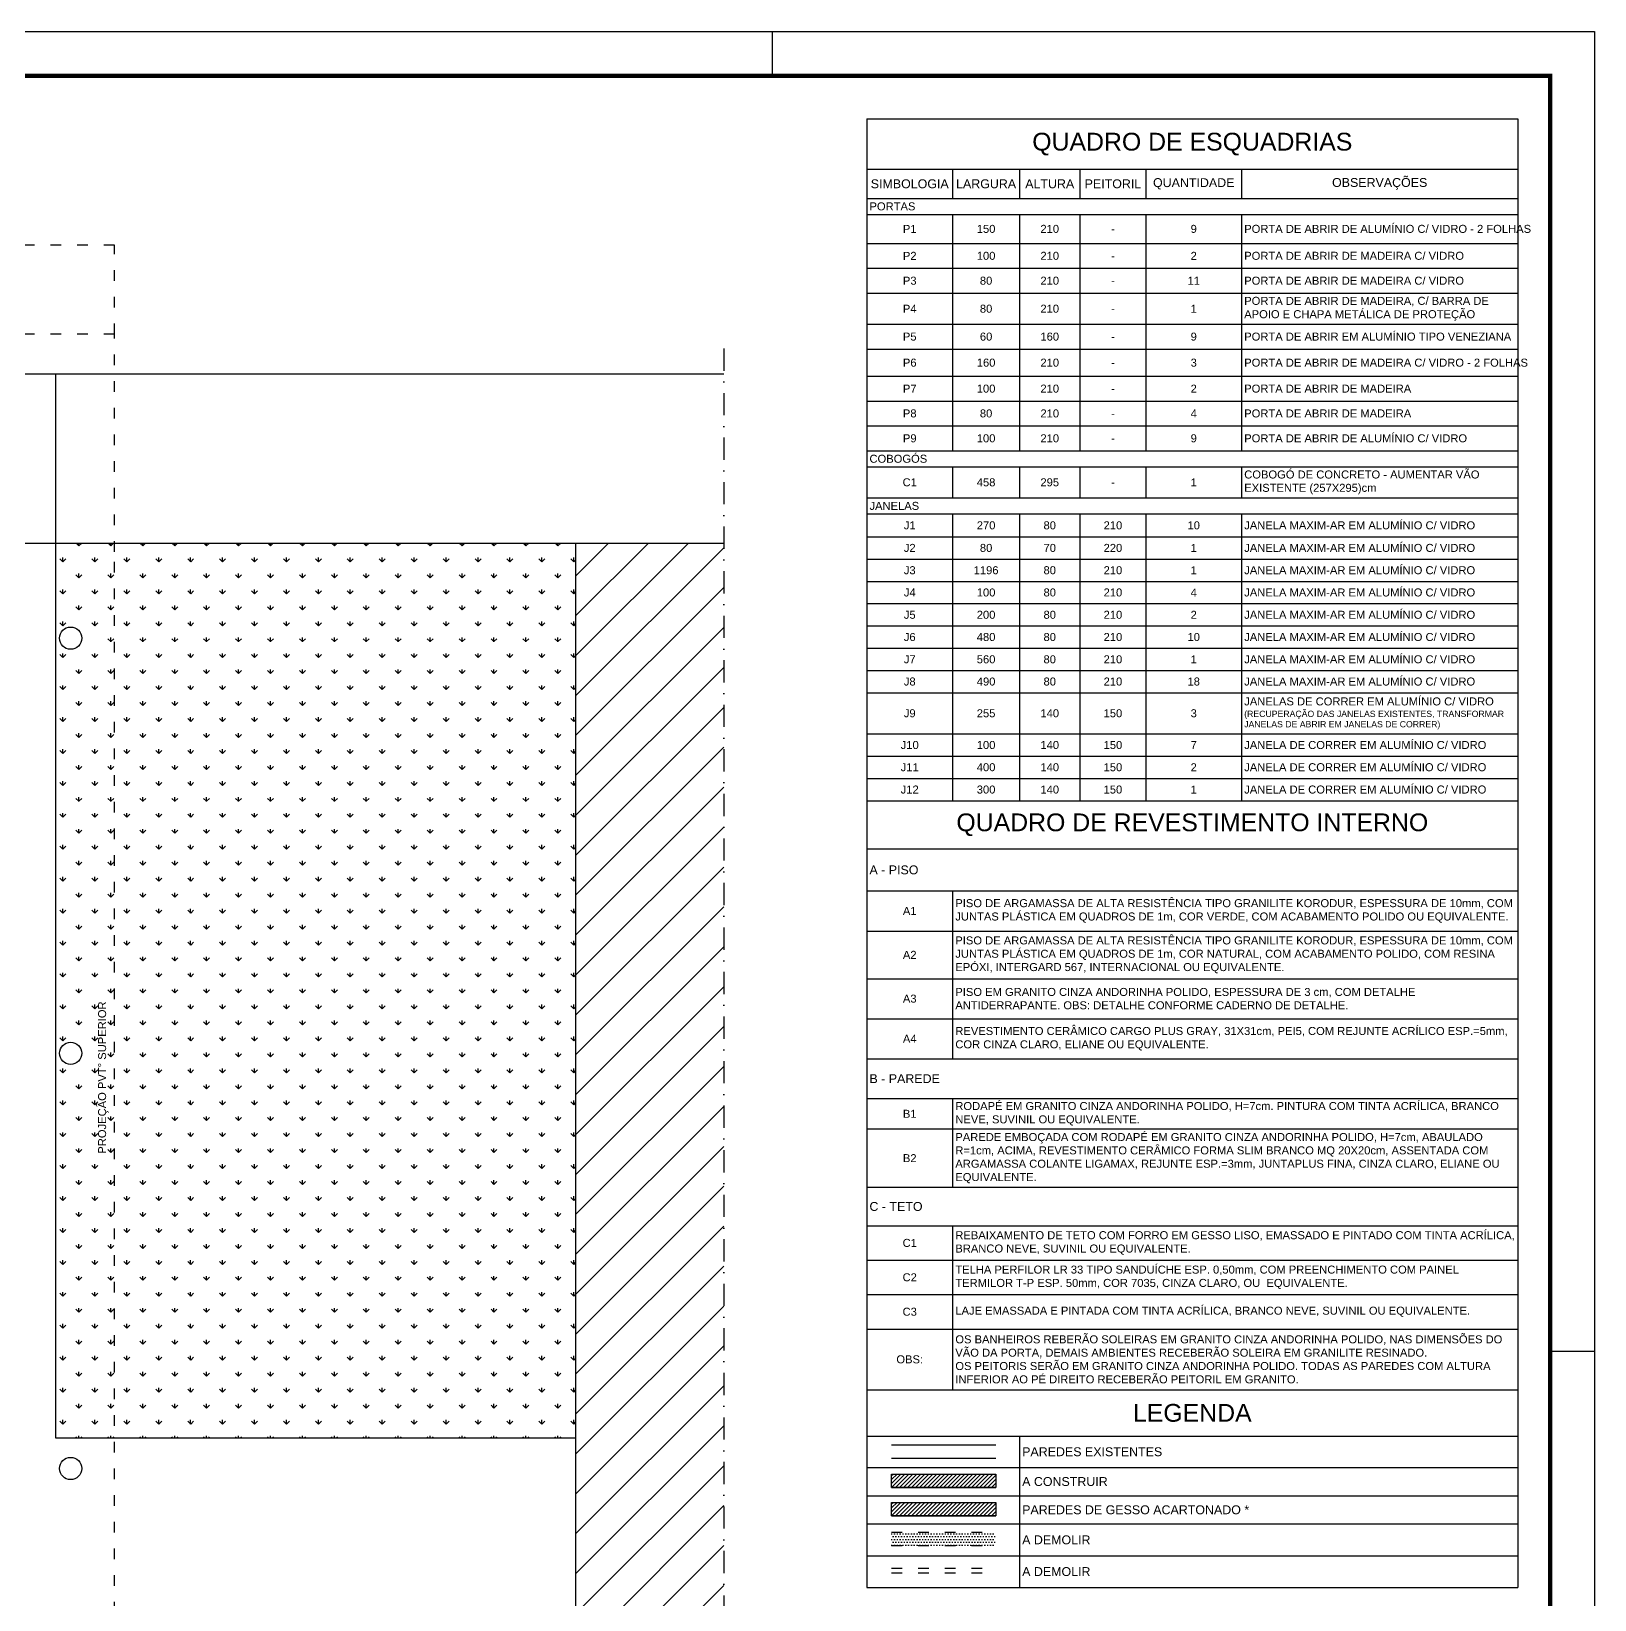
# Model space of a CAD drawing. Header units: millimetres. Extents: x 175 to 8625, y 306 to 3276.
# Drawn here: x 6866 to 8625, y 1512 to 3276 of the extents above; entities that cross this region are included whole.
import ezdxf

# ---------------------------------------------------------------- set-up
doc = ezdxf.new("R2010")
doc.units = ezdxf.units.MM
doc.linetypes.add('ACAD_ISO03W100', pattern=[30, 12, -18])
doc.linetypes.add('DASHDOT2', pattern=[0.5, 0.25, -0.125, 0, -0.125])
for name, color, linetype in [('construir', 10, 'Continuous'), ('CONSTRUIR - CARTONADO', 161, 'Continuous'), ('demolir', 40, 'ACAD_ISO03W100'), ('Estrutura', 49, 'Continuous'), ('HACHURA', 8, 'Continuous'), ('LEGENDA', 7, 'Continuous'), ('PAREDE', 5, 'Continuous'), ('PISO', 3, 'Continuous'), ('PISO02', 8, 'Continuous'), ('Projeções', 6, 'ACAD_ISO03W100'), ('Texto', 7, 'Continuous')]:
    doc.layers.add(name, color=color, linetype=linetype)
doc.styles.add('ARIAL', font='Arial.ttf')

# ---------------------------------------------------------------- blocks, each defined once
blk = doc.blocks.new('A1 sem aba')
at = {"layer": 'LEGENDA'}
for p, q in [((-18.5, 58.4), (-18.5, 59.4)), ((0, 29.7), (-1, 29.7))]:
    blk.add_line(p, q, dxfattribs=at)
blk.add_lwpolyline([(-169, 59.4), (0, 59.4), (0, 0), (-169, 0), (-169, 59.4)], close=True, dxfattribs=at)
at = {"layer": 'LEGENDA', "const_width": 0.1}
blk.add_lwpolyline([(-1, 58.4), (-1, 1), (-166.5, 1), (-166.5, 58.4)], close=True, dxfattribs=at)
blk = doc.blocks.new('*T24')
at = {"color": 0, "lineweight": -2}
for p, q in [((732.5, 0), (732.5, -52.2)), ((732.5, -52.2), (732.5, -87.4)), ((732.5, -87.4), (732.5, -119.2)), ((732.5, -119.2), (732.5, -151)), ((732.5, -151), (732.5, -186.8)), ((732.5, -186.8), (732.5, -222.5))]:
    blk.add_line(p, q, dxfattribs=at)
at = {"layer": 'Texto', "color": 0, "lineweight": -2}
for p, q in [((0, 0), (96.6, 0)), ((0, 0), (0, -52.2)), ((96.6, 0), (171.8, 0)), ((171.8, 0), (239.7, 0)), ((239.7, 0), (314, 0)), ((314, 0), (421.6, 0)), ((421.6, 0), (732.5, 0)), ((0, -52.2), (96.6, -52.2)), ((0, -52.2), (0, -87.4)), ((96.6, -52.2), (171.8, -52.2)), ((171.8, -52.2), (239.7, -52.2)), ((171.8, -52.2), (171.8, -87.4)), ((239.7, -52.2), (314, -52.2)), ((314, -52.2), (421.6, -52.2)), ((421.6, -52.2), (732.5, -52.2)), ((0, -87.4), (96.6, -87.4)), ((0, -87.4), (0, -119.2)), ((96.6, -87.4), (171.8, -87.4)), ((171.8, -87.4), (239.7, -87.4)), ((171.8, -87.4), (171.8, -119.2)), ((239.7, -87.4), (314, -87.4)), ((314, -87.4), (421.6, -87.4)), ((421.6, -87.4), (732.5, -87.4)), ((0, -119.2), (96.6, -119.2)), ((0, -119.2), (0, -151)), ((96.6, -119.2), (171.8, -119.2)), ((171.8, -119.2), (239.7, -119.2)), ((171.8, -119.2), (171.8, -151)), ((239.7, -119.2), (314, -119.2)), ((314, -119.2), (421.6, -119.2)), ((421.6, -119.2), (732.5, -119.2)), ((0, -151), (96.6, -151)), ((0, -151), (0, -186.8)), ((96.6, -151), (171.8, -151)), ((171.8, -151), (239.7, -151)), ((171.8, -151), (171.8, -186.8)), ((239.7, -151), (314, -151)), ((314, -151), (421.6, -151)), ((421.6, -151), (732.5, -151)), ((0, -186.8), (96.6, -186.8)), ((0, -186.8), (0, -222.5)), ((96.6, -186.8), (171.8, -186.8)), ((171.8, -186.8), (239.7, -186.8)), ((171.8, -186.8), (171.8, -222.5)), ((239.7, -186.8), (314, -186.8)), ((314, -186.8), (421.6, -186.8)), ((421.6, -186.8), (732.5, -186.8)), ((0, -222.5), (96.6, -222.5)), ((96.6, -222.5), (171.8, -222.5)), ((171.8, -222.5), (239.7, -222.5)), ((239.7, -222.5), (314, -222.5)), ((314, -222.5), (421.6, -222.5)), ((421.6, -222.5), (732.5, -222.5))]:
    blk.add_line(p, q, dxfattribs=at)
at = {"layer": 'Texto', "style": 'ARIAL'}
for s, insert, char_height, width, attachment_point in [('LEGENDA', (366.2, -26.1), 20, 726.468, 5), ('PAREDES EXISTENTES', (174.8, -69.8), 10, 554.695, 4), ('A CONSTRUIR', (174.8, -103.3), 10, 554.695, 4), ('PAREDES DE GESSO ACARTONADO *', (174.8, -135.1), 10, 554.695, 4), ('A DEMOLIR', (174.8, -168.9), 10, 554.695, 4), ('A DEMOLIR', (174.8, -204.6), 10, 554.695, 4)]:
    blk.add_mtext(s, dxfattribs=dict(at, insert=insert, char_height=char_height, width=width, attachment_point=attachment_point))
blk = doc.blocks.new('*T25')
at = {"color": 0, "lineweight": -2}
for p, q in [((732.5, 0), (732.5, -56.7)), ((732.5, -56.7), (732.5, -89.5)), ((732.5, -89.5), (732.5, -107.5)), ((732.5, -107.5), (732.5, -140.1)), ((732.5, -140.1), (732.5, -168.1)), ((732.5, -168.1), (732.5, -196)), ((732.5, -196), (732.5, -231.1)), ((732.5, -231.1), (732.5, -259)), ((732.5, -259), (732.5, -289.5)), ((732.5, -289.5), (732.5, -317.5)), ((732.5, -317.5), (732.5, -345.4)), ((732.5, -345.4), (732.5, -373.4)), ((732.5, -373.4), (732.5, -391.4)), ((732.5, -391.4), (732.5, -426.4)), ((732.5, -426.4), (732.5, -444.4)), ((732.5, -444.4), (732.5, -470.2)), ((732.5, -470.2), (732.5, -495.2)), ((732.5, -495.2), (732.5, -520.3)), ((732.5, -520.3), (732.5, -545.3)), ((732.5, -545.3), (732.5, -570.4)), ((732.5, -570.4), (732.5, -595.4)), ((732.5, -595.4), (732.5, -620.5)), ((732.5, -620.5), (732.5, -645.5)), ((732.5, -645.5), (732.5, -691.8)), ((732.5, -691.8), (732.5, -716.9)), ((732.5, -716.9), (732.5, -741.9)), ((732.5, -741.9), (732.5, -767)), ((732.5, -767), (732.5, -821.2)), ((732.5, -821.2), (732.5, -868.5)), ((732.5, -868.5), (732.5, -913.6)), ((732.5, -913.6), (732.5, -967.2)), ((732.5, -967.2), (732.5, -1012.2)), ((732.5, -1012.2), (732.5, -1057.3)), ((732.5, -1057.3), (732.5, -1102.1)), ((732.5, -1102.1), (732.5, -1136.3)), ((732.5, -1136.3), (732.5, -1201.9)), ((732.5, -1201.9), (732.5, -1245.1)), ((732.5, -1245.1), (732.5, -1283.9)), ((732.5, -1283.9), (732.5, -1322.6)), ((732.5, -1322.6), (732.5, -1361.3)), ((732.5, -1361.3), (732.5, -1429.6))]:
    blk.add_line(p, q, dxfattribs=at)
at = {"layer": 'Texto', "color": 0, "lineweight": -2}
for p, q in [((0, 0), (96.6, 0)), ((0, 0), (0, -56.7)), ((96.6, 0), (171.8, 0)), ((171.8, 0), (239.7, 0)), ((239.7, 0), (314, 0)), ((314, 0), (421.6, 0)), ((421.6, 0), (732.5, 0)), ((0, -56.7), (96.6, -56.7)), ((0, -56.7), (0, -89.5)), ((96.6, -56.7), (171.8, -56.7)), ((96.6, -56.7), (96.6, -89.5)), ((171.8, -56.7), (239.7, -56.7)), ((171.8, -56.7), (171.8, -89.5)), ((239.7, -56.7), (314, -56.7)), ((239.7, -56.7), (239.7, -89.5)), ((314, -56.7), (421.6, -56.7)), ((314, -56.7), (314, -89.5)), ((421.6, -56.7), (732.5, -56.7)), ((421.6, -56.7), (421.6, -89.5)), ((0, -89.5), (96.6, -89.5)), ((0, -89.5), (0, -107.5)), ((96.6, -89.5), (171.8, -89.5)), ((171.8, -89.5), (239.7, -89.5)), ((239.7, -89.5), (314, -89.5)), ((314, -89.5), (421.6, -89.5)), ((421.6, -89.5), (732.5, -89.5)), ((0, -107.5), (96.6, -107.5)), ((0, -107.5), (0, -140.1)), ((96.6, -107.5), (171.8, -107.5)), ((96.6, -107.5), (96.6, -140.1)), ((171.8, -107.5), (239.7, -107.5)), ((171.8, -107.5), (171.8, -140.1)), ((239.7, -107.5), (314, -107.5)), ((239.7, -107.5), (239.7, -140.1)), ((314, -107.5), (421.6, -107.5)), ((314, -107.5), (314, -140.1)), ((421.6, -107.5), (732.5, -107.5)), ((421.6, -107.5), (421.6, -140.1)), ((0, -140.1), (96.6, -140.1)), ((0, -140.1), (0, -168.1)), ((96.6, -140.1), (171.8, -140.1)), ((96.6, -140.1), (96.6, -168.1)), ((171.8, -140.1), (239.7, -140.1)), ((171.8, -140.1), (171.8, -168.1)), ((239.7, -140.1), (314, -140.1)), ((239.7, -140.1), (239.7, -168.1)), ((314, -140.1), (421.6, -140.1)), ((314, -140.1), (314, -168.1)), ((421.6, -140.1), (732.5, -140.1)), ((421.6, -140.1), (421.6, -168.1)), ((0, -168.1), (96.6, -168.1)), ((0, -168.1), (0, -196)), ((96.6, -168.1), (171.8, -168.1)), ((96.6, -168.1), (96.6, -196)), ((171.8, -168.1), (239.7, -168.1)), ((171.8, -168.1), (171.8, -196)), ((239.7, -168.1), (314, -168.1)), ((239.7, -168.1), (239.7, -196)), ((314, -168.1), (421.6, -168.1)), ((314, -168.1), (314, -196)), ((421.6, -168.1), (732.5, -168.1)), ((421.6, -168.1), (421.6, -196)), ((0, -196), (96.6, -196)), ((0, -196), (0, -231.1)), ((96.6, -196), (171.8, -196)), ((96.6, -196), (96.6, -231.1)), ((171.8, -196), (239.7, -196)), ((171.8, -196), (171.8, -231.1)), ((239.7, -196), (314, -196)), ((239.7, -196), (239.7, -231.1)), ((314, -196), (421.6, -196)), ((314, -196), (314, -231.1)), ((421.6, -196), (732.5, -196)), ((421.6, -196), (421.6, -231.1)), ((0, -231.1), (96.6, -231.1)), ((0, -231.1), (0, -259)), ((96.6, -231.1), (171.8, -231.1)), ((96.6, -231.1), (96.6, -259)), ((171.8, -231.1), (239.7, -231.1)), ((171.8, -231.1), (171.8, -259)), ((239.7, -231.1), (314, -231.1)), ((239.7, -231.1), (239.7, -259)), ((314, -231.1), (421.6, -231.1)), ((314, -231.1), (314, -259)), ((421.6, -231.1), (732.5, -231.1)), ((421.6, -231.1), (421.6, -259)), ((0, -259), (96.6, -259)), ((0, -259), (0, -289.5)), ((96.6, -259), (171.8, -259)), ((96.6, -259), (96.6, -289.5)), ((171.8, -259), (239.7, -259)), ((171.8, -259), (171.8, -289.5)), ((239.7, -259), (314, -259)), ((239.7, -259), (239.7, -289.5)), ((314, -259), (421.6, -259)), ((314, -259), (314, -289.5)), ((421.6, -259), (732.5, -259)), ((421.6, -259), (421.6, -289.5)), ((0, -289.5), (96.6, -289.5)), ((0, -289.5), (0, -317.5)), ((96.6, -289.5), (171.8, -289.5)), ((96.6, -289.5), (96.6, -317.5)), ((171.8, -289.5), (239.7, -289.5)), ((171.8, -289.5), (171.8, -317.5)), ((239.7, -289.5), (314, -289.5)), ((239.7, -289.5), (239.7, -317.5)), ((314, -289.5), (421.6, -289.5)), ((314, -289.5), (314, -317.5)), ((421.6, -289.5), (732.5, -289.5)), ((421.6, -289.5), (421.6, -317.5)), ((0, -317.5), (96.6, -317.5)), ((0, -317.5), (0, -345.4)), ((96.6, -317.5), (171.8, -317.5)), ((96.6, -317.5), (96.6, -345.4)), ((171.8, -317.5), (239.7, -317.5)), ((171.8, -317.5), (171.8, -345.4)), ((239.7, -317.5), (314, -317.5)), ((239.7, -317.5), (239.7, -345.4)), ((314, -317.5), (421.6, -317.5)), ((314, -317.5), (314, -345.4)), ((421.6, -317.5), (732.5, -317.5)), ((421.6, -317.5), (421.6, -345.4)), ((0, -345.4), (96.6, -345.4)), ((0, -345.4), (0, -373.4)), ((96.6, -345.4), (171.8, -345.4)), ((96.6, -345.4), (96.6, -373.4)), ((171.8, -345.4), (239.7, -345.4)), ((171.8, -345.4), (171.8, -373.4)), ((239.7, -345.4), (314, -345.4)), ((239.7, -345.4), (239.7, -373.4)), ((314, -345.4), (421.6, -345.4)), ((314, -345.4), (314, -373.4)), ((421.6, -345.4), (732.5, -345.4)), ((421.6, -345.4), (421.6, -373.4)), ((0, -373.4), (96.6, -373.4)), ((0, -373.4), (0, -391.4)), ((96.6, -373.4), (171.8, -373.4)), ((171.8, -373.4), (239.7, -373.4)), ((239.7, -373.4), (314, -373.4)), ((314, -373.4), (421.6, -373.4)), ((421.6, -373.4), (732.5, -373.4)), ((0, -391.4), (96.6, -391.4)), ((0, -391.4), (0, -426.4)), ((96.6, -391.4), (171.8, -391.4)), ((96.6, -391.4), (96.6, -426.4)), ((171.8, -391.4), (239.7, -391.4)), ((171.8, -391.4), (171.8, -426.4)), ((239.7, -391.4), (314, -391.4)), ((239.7, -391.4), (239.7, -426.4)), ((314, -391.4), (421.6, -391.4)), ((314, -391.4), (314, -426.4)), ((421.6, -391.4), (732.5, -391.4)), ((421.6, -391.4), (421.6, -426.4)), ((0, -426.4), (96.6, -426.4)), ((0, -426.4), (0, -444.4)), ((96.6, -426.4), (171.8, -426.4)), ((171.8, -426.4), (239.7, -426.4)), ((239.7, -426.4), (314, -426.4)), ((314, -426.4), (421.6, -426.4)), ((421.6, -426.4), (732.5, -426.4)), ((0, -444.4), (96.6, -444.4)), ((0, -444.4), (0, -470.2)), ((96.6, -444.4), (171.8, -444.4)), ((96.6, -444.4), (96.6, -470.2)), ((171.8, -444.4), (239.7, -444.4)), ((171.8, -444.4), (171.8, -470.2)), ((239.7, -444.4), (314, -444.4)), ((239.7, -444.4), (239.7, -470.2)), ((314, -444.4), (421.6, -444.4)), ((314, -444.4), (314, -470.2)), ((421.6, -444.4), (732.5, -444.4)), ((421.6, -444.4), (421.6, -470.2)), ((0, -470.2), (96.6, -470.2)), ((0, -470.2), (0, -495.2)), ((96.6, -470.2), (171.8, -470.2)), ((96.6, -470.2), (96.6, -495.2)), ((171.8, -470.2), (239.7, -470.2)), ((171.8, -470.2), (171.8, -495.2)), ((239.7, -470.2), (314, -470.2)), ((239.7, -470.2), (239.7, -495.2)), ((314, -470.2), (421.6, -470.2)), ((314, -470.2), (314, -495.2)), ((421.6, -470.2), (732.5, -470.2)), ((421.6, -470.2), (421.6, -495.2)), ((0, -495.2), (96.6, -495.2)), ((0, -495.2), (0, -520.3)), ((96.6, -495.2), (171.8, -495.2)), ((96.6, -495.2), (96.6, -520.3)), ((171.8, -495.2), (239.7, -495.2)), ((171.8, -495.2), (171.8, -520.3)), ((239.7, -495.2), (314, -495.2)), ((239.7, -495.2), (239.7, -520.3)), ((314, -495.2), (421.6, -495.2)), ((314, -495.2), (314, -520.3)), ((421.6, -495.2), (732.5, -495.2)), ((421.6, -495.2), (421.6, -520.3)), ((0, -520.3), (96.6, -520.3)), ((0, -520.3), (0, -545.3)), ((96.6, -520.3), (171.8, -520.3)), ((96.6, -520.3), (96.6, -545.3)), ((171.8, -520.3), (239.7, -520.3)), ((171.8, -520.3), (171.8, -545.3)), ((239.7, -520.3), (314, -520.3)), ((239.7, -520.3), (239.7, -545.3)), ((314, -520.3), (421.6, -520.3)), ((314, -520.3), (314, -545.3)), ((421.6, -520.3), (732.5, -520.3)), ((421.6, -520.3), (421.6, -545.3)), ((0, -545.3), (96.6, -545.3)), ((0, -545.3), (0, -570.4)), ((96.6, -545.3), (171.8, -545.3)), ((96.6, -545.3), (96.6, -570.4)), ((171.8, -545.3), (239.7, -545.3)), ((171.8, -545.3), (171.8, -570.4)), ((239.7, -545.3), (314, -545.3)), ((239.7, -545.3), (239.7, -570.4)), ((314, -545.3), (421.6, -545.3)), ((314, -545.3), (314, -570.4)), ((421.6, -545.3), (732.5, -545.3)), ((421.6, -545.3), (421.6, -570.4)), ((0, -570.4), (96.6, -570.4)), ((0, -570.4), (0, -595.4)), ((96.6, -570.4), (171.8, -570.4)), ((96.6, -570.4), (96.6, -595.4)), ((171.8, -570.4), (239.7, -570.4)), ((171.8, -570.4), (171.8, -595.4)), ((239.7, -570.4), (314, -570.4)), ((239.7, -570.4), (239.7, -595.4)), ((314, -570.4), (421.6, -570.4)), ((314, -570.4), (314, -595.4)), ((421.6, -570.4), (732.5, -570.4)), ((421.6, -570.4), (421.6, -595.4)), ((0, -595.4), (96.6, -595.4)), ((0, -595.4), (0, -620.5)), ((96.6, -595.4), (171.8, -595.4)), ((96.6, -595.4), (96.6, -620.5)), ((171.8, -595.4), (239.7, -595.4)), ((171.8, -595.4), (171.8, -620.5)), ((239.7, -595.4), (314, -595.4)), ((239.7, -595.4), (239.7, -620.5)), ((314, -595.4), (421.6, -595.4)), ((314, -595.4), (314, -620.5)), ((421.6, -595.4), (732.5, -595.4)), ((421.6, -595.4), (421.6, -620.5)), ((0, -620.5), (96.6, -620.5)), ((0, -620.5), (0, -645.5)), ((96.6, -620.5), (171.8, -620.5)), ((96.6, -620.5), (96.6, -645.5)), ((171.8, -620.5), (239.7, -620.5)), ((171.8, -620.5), (171.8, -645.5)), ((239.7, -620.5), (314, -620.5)), ((239.7, -620.5), (239.7, -645.5)), ((314, -620.5), (421.6, -620.5)), ((314, -620.5), (314, -645.5)), ((421.6, -620.5), (732.5, -620.5)), ((421.6, -620.5), (421.6, -645.5)), ((0, -645.5), (96.6, -645.5)), ((0, -645.5), (0, -691.8)), ((96.6, -645.5), (171.8, -645.5)), ((96.6, -645.5), (96.6, -691.8)), ((171.8, -645.5), (239.7, -645.5)), ((171.8, -645.5), (171.8, -691.8)), ((239.7, -645.5), (314, -645.5)), ((239.7, -645.5), (239.7, -691.8)), ((314, -645.5), (421.6, -645.5)), ((314, -645.5), (314, -691.8)), ((421.6, -645.5), (732.5, -645.5)), ((421.6, -645.5), (421.6, -691.8)), ((0, -691.8), (96.6, -691.8)), ((0, -691.8), (0, -716.9)), ((96.6, -691.8), (171.8, -691.8)), ((96.6, -691.8), (96.6, -716.9)), ((171.8, -691.8), (239.7, -691.8)), ((171.8, -691.8), (171.8, -716.9)), ((239.7, -691.8), (314, -691.8)), ((239.7, -691.8), (239.7, -716.9)), ((314, -691.8), (421.6, -691.8)), ((314, -691.8), (314, -716.9)), ((421.6, -691.8), (732.5, -691.8)), ((421.6, -691.8), (421.6, -716.9)), ((0, -716.9), (96.6, -716.9)), ((0, -716.9), (0, -741.9)), ((96.6, -716.9), (171.8, -716.9)), ((96.6, -716.9), (96.6, -741.9)), ((171.8, -716.9), (239.7, -716.9)), ((171.8, -716.9), (171.8, -741.9)), ((239.7, -716.9), (314, -716.9)), ((239.7, -716.9), (239.7, -741.9)), ((314, -716.9), (421.6, -716.9)), ((314, -716.9), (314, -741.9)), ((421.6, -716.9), (732.5, -716.9)), ((421.6, -716.9), (421.6, -741.9)), ((0, -741.9), (96.6, -741.9)), ((0, -741.9), (0, -767)), ((96.6, -741.9), (171.8, -741.9)), ((96.6, -741.9), (96.6, -767)), ((171.8, -741.9), (239.7, -741.9)), ((171.8, -741.9), (171.8, -767)), ((239.7, -741.9), (314, -741.9)), ((239.7, -741.9), (239.7, -767)), ((314, -741.9), (421.6, -741.9)), ((314, -741.9), (314, -767)), ((421.6, -741.9), (732.5, -741.9)), ((421.6, -741.9), (421.6, -767)), ((0, -767), (96.6, -767)), ((0, -767), (0, -821.2)), ((96.6, -767), (171.8, -767)), ((171.8, -767), (239.7, -767)), ((239.7, -767), (314, -767)), ((314, -767), (421.6, -767)), ((421.6, -767), (732.5, -767)), ((0, -821.2), (96.6, -821.2)), ((0, -821.2), (0, -868.5)), ((96.6, -821.2), (171.8, -821.2)), ((171.8, -821.2), (239.7, -821.2)), ((239.7, -821.2), (314, -821.2)), ((314, -821.2), (421.6, -821.2)), ((421.6, -821.2), (732.5, -821.2)), ((0, -868.5), (96.6, -868.5)), ((0, -868.5), (0, -913.6)), ((96.6, -868.5), (171.8, -868.5)), ((96.6, -868.5), (96.6, -913.6)), ((171.8, -868.5), (239.7, -868.5)), ((239.7, -868.5), (314, -868.5)), ((314, -868.5), (421.6, -868.5)), ((421.6, -868.5), (732.5, -868.5)), ((0, -913.6), (96.6, -913.6)), ((0, -913.6), (0, -967.2)), ((96.6, -913.6), (171.8, -913.6)), ((96.6, -913.6), (96.6, -967.2)), ((171.8, -913.6), (239.7, -913.6)), ((239.7, -913.6), (314, -913.6)), ((314, -913.6), (421.6, -913.6)), ((421.6, -913.6), (732.5, -913.6)), ((0, -967.2), (96.6, -967.2)), ((0, -967.2), (0, -1012.2)), ((96.6, -967.2), (171.8, -967.2)), ((96.6, -967.2), (96.6, -1012.2)), ((171.8, -967.2), (239.7, -967.2)), ((239.7, -967.2), (314, -967.2)), ((314, -967.2), (421.6, -967.2)), ((421.6, -967.2), (732.5, -967.2)), ((0, -1012.2), (96.6, -1012.2)), ((0, -1012.2), (0, -1057.3)), ((96.6, -1012.2), (171.8, -1012.2)), ((96.6, -1012.2), (96.6, -1057.3)), ((171.8, -1012.2), (239.7, -1012.2)), ((239.7, -1012.2), (314, -1012.2)), ((314, -1012.2), (421.6, -1012.2)), ((421.6, -1012.2), (732.5, -1012.2)), ((0, -1057.3), (96.6, -1057.3)), ((0, -1057.3), (0, -1102.1)), ((96.6, -1057.3), (171.8, -1057.3)), ((171.8, -1057.3), (239.7, -1057.3)), ((239.7, -1057.3), (314, -1057.3)), ((314, -1057.3), (421.6, -1057.3)), ((421.6, -1057.3), (732.5, -1057.3)), ((0, -1102.1), (96.6, -1102.1)), ((0, -1102.1), (0, -1136.3)), ((96.6, -1102.1), (171.8, -1102.1)), ((96.6, -1102.1), (96.6, -1136.3)), ((171.8, -1102.1), (239.7, -1102.1)), ((239.7, -1102.1), (314, -1102.1)), ((314, -1102.1), (421.6, -1102.1)), ((421.6, -1102.1), (732.5, -1102.1)), ((0, -1136.3), (96.6, -1136.3)), ((0, -1136.3), (0, -1201.9)), ((96.6, -1136.3), (171.8, -1136.3)), ((96.6, -1136.3), (96.6, -1201.9)), ((171.8, -1136.3), (239.7, -1136.3)), ((239.7, -1136.3), (314, -1136.3)), ((314, -1136.3), (421.6, -1136.3)), ((421.6, -1136.3), (732.5, -1136.3)), ((0, -1201.9), (96.6, -1201.9)), ((0, -1201.9), (0, -1245.1)), ((96.6, -1201.9), (171.8, -1201.9)), ((171.8, -1201.9), (239.7, -1201.9)), ((239.7, -1201.9), (314, -1201.9)), ((314, -1201.9), (421.6, -1201.9)), ((421.6, -1201.9), (732.5, -1201.9)), ((0, -1245.1), (96.6, -1245.1)), ((0, -1245.1), (0, -1283.9)), ((96.6, -1245.1), (171.8, -1245.1)), ((96.6, -1245.1), (96.6, -1283.9)), ((171.8, -1245.1), (239.7, -1245.1)), ((239.7, -1245.1), (314, -1245.1)), ((314, -1245.1), (421.6, -1245.1)), ((421.6, -1245.1), (732.5, -1245.1)), ((0, -1283.9), (96.6, -1283.9)), ((0, -1283.9), (0, -1322.6)), ((96.6, -1283.9), (171.8, -1283.9)), ((96.6, -1283.9), (96.6, -1322.6)), ((171.8, -1283.9), (239.7, -1283.9)), ((239.7, -1283.9), (314, -1283.9)), ((314, -1283.9), (421.6, -1283.9)), ((421.6, -1283.9), (732.5, -1283.9)), ((0, -1322.6), (96.6, -1322.6)), ((0, -1322.6), (0, -1361.3)), ((96.6, -1322.6), (171.8, -1322.6)), ((96.6, -1322.6), (96.6, -1361.3)), ((171.8, -1322.6), (239.7, -1322.6)), ((239.7, -1322.6), (314, -1322.6)), ((314, -1322.6), (421.6, -1322.6)), ((421.6, -1322.6), (732.5, -1322.6)), ((0, -1361.3), (96.6, -1361.3)), ((0, -1361.3), (0, -1429.6)), ((96.6, -1361.3), (171.8, -1361.3)), ((96.6, -1361.3), (96.6, -1429.6)), ((171.8, -1361.3), (239.7, -1361.3)), ((239.7, -1361.3), (314, -1361.3)), ((314, -1361.3), (421.6, -1361.3)), ((421.6, -1361.3), (732.5, -1361.3)), ((0, -1429.6), (96.6, -1429.6)), ((96.6, -1429.6), (171.8, -1429.6)), ((171.8, -1429.6), (239.7, -1429.6)), ((239.7, -1429.6), (314, -1429.6)), ((314, -1429.6), (421.6, -1429.6)), ((421.6, -1429.6), (732.5, -1429.6))]:
    blk.add_line(p, q, dxfattribs=at)
at = {"layer": 'Texto', "style": 'ARIAL'}
for s, insert, char_height, width, attachment_point in [('QUADRO DE ESQUADRIAS', (366.2, -28.4), 20, 726.468, 5), ('SIMBOLOGIA', (48.3, -73.1), 10, 90.616, 5), ('LARGURA', (134.2, -73.1), 10, 69.158, 5), ('ALTURA', (205.8, -73.1), 10, 61.963, 5), ('PEITORIL', (276.9, -73.1), 10, 68.263, 5), ('QUANTIDADE', (367.8, -73.1), 10, 101.563, 5), ('OBSERVAÇÕES', (577, -73.1), 10, 304.905, 5), ('PORTAS', (3, -98.5), 9, 726.468, 4), ('P1', (48.3, -123.8), 9, 90.616, 5), ('150', (134.2, -123.8), 9, 69.158, 5), ('210', (205.8, -123.8), 9, 61.963, 5), ('9', (367.8, -123.8), 9, 101.563, 5), ('PORTA DE ABRIR DE ALUMÍNIO C/ VIDRO - 2 FOLHAS', (424.6, -123.8), 9, 304.905, 4), ('-', (276.9, -123.8), 9, 68.263, 5), ('P2', (48.3, -154.1), 9, 90.616, 5), ('100', (134.2, -154.1), 9, 69.158, 5), ('210', (205.8, -154.1), 9, 61.963, 5), ('-', (276.9, -154.1), 9, 68.263, 5), ('2', (367.8, -154.1), 9, 101.563, 5), ('PORTA DE ABRIR DE MADEIRA C/ VIDRO', (424.6, -154.1), 9, 304.905, 4), ('P3', (48.3, -182.1), 9, 90.616, 5), ('80', (134.2, -182.1), 9, 69.158, 5), ('210', (205.8, -182.1), 9, 61.963, 5), ('-', (276.9, -182.1), 9, 68.263, 5), ('11', (367.8, -182.1), 9, 101.563, 5), ('PORTA DE ABRIR DE MADEIRA C/ VIDRO', (424.6, -182.1), 9, 304.905, 4), ('P4', (48.3, -213.6), 9, 90.616, 5), ('80', (134.2, -213.6), 9, 69.158, 5), ('210', (205.8, -213.6), 9, 61.963, 5), ('1', (367.8, -213.6), 9, 101.563, 5), ('PORTA DE ABRIR DE MADEIRA, C/ BARRA DE APOIO E CHAPA METÁLICA DE PROTEÇÃO', (424.6, -213.6), 9, 304.905, 4), ('-', (276.9, -213.6), 9, 68.263, 5), ('P5', (48.3, -245), 9, 90.616, 5), ('60', (134.2, -245), 9, 69.158, 5), ('160', (205.8, -245), 9, 61.963, 5), ('-', (276.9, -245), 9, 68.263, 5), ('9', (367.8, -245), 9, 101.563, 5), ('PORTA DE ABRIR EM ALUMÍNIO TIPO VENEZIANA', (424.6, -245), 9, 304.905, 4), ('P6', (48.3, -274.3), 9, 90.616, 5), ('160', (134.2, -274.3), 9, 69.158, 5), ('210', (205.8, -274.3), 9, 61.963, 5), ('-', (276.9, -274.3), 9, 68.263, 5), ('3', (367.8, -274.3), 9, 101.563, 5), ('PORTA DE ABRIR DE MADEIRA C/ VIDRO - 2 FOLHAS', (424.6, -274.3), 9, 304.905, 4), ('P7', (48.3, -303.5), 9, 90.616, 5), ('100', (134.2, -303.5), 9, 69.158, 5), ('210', (205.8, -303.5), 9, 61.963, 5), ('2', (367.8, -303.5), 9, 101.563, 5), ('PORTA DE ABRIR DE MADEIRA', (424.6, -303.5), 9, 304.905, 4), ('-', (276.9, -303.5), 9, 68.263, 5), ('P8', (48.3, -331.4), 9, 90.616, 5), ('80', (134.2, -331.4), 9, 69.158, 5), ('210', (205.8, -331.4), 9, 61.963, 5), ('-', (276.9, -331.4), 9, 68.263, 5), ('4', (367.8, -331.4), 9, 101.563, 5), ('PORTA DE ABRIR DE MADEIRA', (424.6, -331.4), 9, 304.905, 4), ('PORTA DE ABRIR DE ALUMÍNIO C/ VIDRO', (424.6, -359.4), 9, 304.905, 4), ('P9', (48.3, -359.4), 9, 90.616, 5), ('100', (134.2, -359.4), 9, 69.158, 5), ('210', (205.8, -359.4), 9, 61.963, 5), ('-', (276.9, -359.4), 9, 68.263, 5), ('9', (367.8, -359.4), 9, 101.563, 5), ('COBOGÓS', (3, -382.4), 9, 726.468, 4), ('C1', (48.3, -408.9), 9, 90.616, 5), ('458', (134.2, -408.9), 9, 69.158, 5), ('295', (205.8, -408.9), 9, 61.963, 5), ('1', (367.8, -408.9), 9, 101.563, 5), ('COBOGÓ DE CONCRETO - AUMENTAR VÃO EXISTENTE (257X295)cm', (424.6, -408.9), 9, 304.905, 4), ('-', (276.9, -408.9), 9, 68.263, 5), ('JANELAS', (3, -435.4), 9, 726.468, 4), ('J1', (48.3, -457.3), 9, 90.616, 5), ('270', (134.2, -457.3), 9, 69.158, 5), ('80', (205.8, -457.3), 9, 61.963, 5), ('210', (276.9, -457.3), 9, 68.263, 5), ('10', (367.8, -457.3), 9, 101.563, 5), ('JANELA MAXIM-AR EM ALUMÍNIO C/ VIDRO', (424.6, -457.3), 9, 304.905, 4), ('JANELA MAXIM-AR EM ALUMÍNIO C/ VIDRO', (424.6, -482.7), 9, 304.905, 4), ('J2', (48.3, -482.7), 9, 90.616, 5), ('80', (134.2, -482.7), 9, 69.158, 5), ('70', (205.8, -482.7), 9, 61.963, 5), ('220', (276.9, -482.7), 9, 68.263, 5), ('1', (367.8, -482.7), 9, 101.563, 5), ('J3', (48.3, -507.8), 9, 90.616, 5), ('1196', (134.2, -507.8), 9, 69.158, 5), ('80', (205.8, -507.8), 9, 61.963, 5), ('210', (276.9, -507.8), 9, 68.263, 5), ('1', (367.8, -507.8), 9, 101.563, 5), ('JANELA MAXIM-AR EM ALUMÍNIO C/ VIDRO', (424.6, -507.8), 9, 304.905, 4), ('J4', (48.3, -532.8), 9, 90.616, 5), ('100', (134.2, -532.8), 9, 69.158, 5), ('80', (205.8, -532.8), 9, 61.963, 5), ('210', (276.9, -532.8), 9, 68.263, 5), ('4', (367.8, -532.8), 9, 101.563, 5), ('JANELA MAXIM-AR EM ALUMÍNIO C/ VIDRO', (424.6, -532.8), 9, 304.905, 4), ('J5', (48.3, -557.9), 9, 90.616, 5), ('200', (134.2, -557.9), 9, 69.158, 5), ('80', (205.8, -557.9), 9, 61.963, 5), ('210', (276.9, -557.9), 9, 68.263, 5), ('2', (367.8, -557.9), 9, 101.563, 5), ('JANELA MAXIM-AR EM ALUMÍNIO C/ VIDRO', (424.6, -557.9), 9, 304.905, 4), ('J6', (48.3, -582.9), 9, 90.616, 5), ('480', (134.2, -582.9), 9, 69.158, 5), ('80', (205.8, -582.9), 9, 61.963, 5), ('210', (276.9, -582.9), 9, 68.263, 5), ('10', (367.8, -582.9), 9, 101.563, 5), ('JANELA MAXIM-AR EM ALUMÍNIO C/ VIDRO', (424.6, -582.9), 9, 304.905, 4), ('J7', (48.3, -608), 9, 90.616, 5), ('560', (134.2, -608), 9, 69.158, 5), ('80', (205.8, -608), 9, 61.963, 5), ('210', (276.9, -608), 9, 68.263, 5), ('1', (367.8, -608), 9, 101.563, 5), ('JANELA MAXIM-AR EM ALUMÍNIO C/ VIDRO', (424.6, -608), 9, 304.905, 4), ('J8', (48.3, -633), 9, 90.616, 5), ('490', (134.2, -633), 9, 69.158, 5), ('80', (205.8, -633), 9, 61.963, 5), ('210', (276.9, -633), 9, 68.263, 5), ('18', (367.8, -633), 9, 101.563, 5), ('JANELA MAXIM-AR EM ALUMÍNIO C/ VIDRO', (424.6, -633), 9, 304.905, 4), ('JANELAS DE CORRER EM ALUMÍNIO C/ VIDRO {\\H0.77778x;(RECUPERAÇÃO DAS JANELAS EXISTENTES, TRANSFORMAR JANELAS DE ABRIR EM JANELAS DE CORRER)}', (424.6, -668.7), 9, 304.905, 4), ('J9', (48.3, -668.7), 9, 90.616, 5), ('255', (134.2, -668.7), 9, 69.158, 5), ('140', (205.8, -668.7), 9, 61.963, 5), ('150', (276.9, -668.7), 9, 68.263, 5), ('3', (367.8, -668.7), 9, 101.563, 5), ('J10', (48.3, -704.4), 9, 90.616, 5), ('100', (134.2, -704.4), 9, 69.158, 5), ('140', (205.8, -704.4), 9, 61.963, 5), ('150', (276.9, -704.4), 9, 68.263, 5), ('7', (367.8, -704.4), 9, 101.563, 5), ('JANELA DE CORRER EM ALUMÍNIO C/ VIDRO', (424.6, -704.4), 9, 304.905, 4), ('JANELA DE CORRER EM ALUMÍNIO C/ VIDRO', (424.6, -729.4), 9, 304.905, 4), ('J11', (48.3, -729.4), 9, 90.616, 5), ('400', (134.2, -729.4), 9, 69.158, 5), ('140', (205.8, -729.4), 9, 61.963, 5), ('150', (276.9, -729.4), 9, 68.263, 5), ('2', (367.8, -729.4), 9, 101.563, 5), ('J12', (48.3, -754.5), 9, 90.616, 5), ('300', (134.2, -754.5), 9, 69.158, 5), ('140', (205.8, -754.5), 9, 61.963, 5), ('150', (276.9, -754.5), 9, 68.263, 5), ('1', (367.8, -754.5), 9, 101.563, 5), ('JANELA DE CORRER EM ALUMÍNIO C/ VIDRO', (424.6, -754.5), 9, 304.905, 4), ('QUADRO DE REVESTIMENTO INTERNO', (366.2, -794.1), 20, 726.468, 5), ('A - PISO', (3, -844.9), 10, 726.468, 4), ('PISO DE ARGAMASSA DE ALTA RESISTÊNCIA TIPO GRANILITE KORODUR, ESPESSURA DE 10mm, COM JUNTAS PLÁSTICA EM QUADROS DE 1m, COR VERDE, COM ACABAMENTO POLIDO OU EQUIVALENTE.', (99.6, -891), 9, 629.853, 4), ('A1', (48.3, -891), 9, 90.616, 5), ('PISO DE ARGAMASSA DE ALTA RESISTÊNCIA TIPO GRANILITE KORODUR, ESPESSURA DE 10mm, COM JUNTAS PLÁSTICA EM QUADROS DE 1m, COR NATURAL, COM ACABAMENTO POLIDO, COM RESINA EPÓXI, INTERGARD 567, INTERNACIONAL OU EQUIVALENTE.', (99.6, -940.4), 9, 629.853, 4), ('A2', (48.3, -940.4), 9, 90.616, 5), ('A3', (48.3, -989.7), 9, 90.616, 5), ('PISO EM GRANITO CINZA ANDORINHA POLIDO, ESPESSURA DE 3 cm, COM DETALHE  ANTIDERRAPANTE. OBS: DETALHE CONFORME CADERNO DE DETALHE.', (99.6, -989.7), 9, 629.853, 4), ('REVESTIMENTO CERÂMICO CARGO PLUS GRAY, 31X31cm, PEI5, COM REJUNTE ACRÍLICO ESP.=5mm, COR CINZA CLARO, ELIANE OU EQUIVALENTE.', (99.6, -1034.8), 9, 629.853, 4), ('A4', (48.3, -1034.8), 9, 90.616, 5), ('B - PAREDE', (3, -1079.7), 10, 726.468, 4), ('RODAPÉ EM GRANITO CINZA ANDORINHA POLIDO, H=7cm. PINTURA COM TINTA ACRÍLICA, BRANCO NEVE, SUVINIL OU EQUIVALENTE.', (99.6, -1119.2), 9, 629.853, 4), ('B1', (48.3, -1119.2), 9, 90.616, 5), ('PAREDE EMBOÇADA COM RODAPÉ EM GRANITO CINZA ANDORINHA POLIDO, H=7cm, ABAULADO R=1cm, ACIMA, REVESTIMENTO CERÂMICO FORMA SLIM BRANCO MQ 20X20cm, ASSENTADA COM ARGAMASSA COLANTE LIGAMAX, REJUNTE ESP.=3mm, JUNTAPLUS FINA, CINZA CLARO, ELIANE OU EQUIVALENTE.', (99.6, -1169.1), 9, 629.853, 4), ('B2', (48.3, -1169.1), 9, 90.616, 5), ('C - TETO', (3, -1223.5), 10, 726.468, 4), ('REBAIXAMENTO DE TETO COM FORRO EM GESSO LISO, EMASSADO E PINTADO COM TINTA ACRÍLICA, BRANCO NEVE, SUVINIL OU EQUIVALENTE.', (99.6, -1264.5), 9, 629.853, 4), ('C1', (48.3, -1264.5), 9, 90.616, 5), ('TELHA PERFILOR LR 33 TIPO SANDUÍCHE ESP. 0,50mm, COM PREENCHIMENTO COM PAINEL TERMILOR T-P ESP. 50mm, COR 7035, CINZA CLARO, OU  EQUIVALENTE.', (99.6, -1303.2), 9, 629.853, 4), ('C2', (48.3, -1303.2), 9, 90.616, 5), ('C3', (48.3, -1341.9), 9, 90.616, 5), ('LAJE EMASSADA E PINTADA COM TINTA ACRÍLICA, BRANCO NEVE, SUVINIL OU EQUIVALENTE.', (99.6, -1341.9), 9, 629.853, 4), ('OS BANHEIROS REBERÃO SOLEIRAS EM GRANITO CINZA ANDORINHA POLIDO, NAS DIMENSÕES DO VÃO DA PORTA, DEMAIS AMBIENTES RECEBERÃO SOLEIRA EM GRANILITE RESINADO.\\POS PEITORIS SERÃO EM GRANITO CINZA ANDORINHA POLIDO. TODAS AS PAREDES COM ALTURA INFERIOR AO PÉ DIREITO RECEBERÃO PEITORIL EM GRANITO.', (99.6, -1395.5), 9, 629.853, 4), ('OBS:', (48.3, -1395.5), 9, 90.616, 5)]:
    blk.add_mtext(s, dxfattribs=dict(at, insert=insert, char_height=char_height, width=width, attachment_point=attachment_point))

msp = doc.modelspace()

# ---------------------------------------------------------------- hatches: boundary and pattern name
at = {"layer": 'construir'}
h = msp.add_hatch(dxfattribs=at)
h.set_pattern_fill('ANSI31', color=256, style=0)
h.set_pattern_definition([(45, (7834.3007, 1638.0616), (-2.24506, 2.24506), [])])
h.paths.add_polyline_path([(7834.301, 1653.062), (7951.395, 1653.062), (7951.395, 1638.062), (7834.301, 1638.062)])
at = {"layer": 'CONSTRUIR - CARTONADO'}
h = msp.add_hatch(dxfattribs=at)
h.set_pattern_fill('ANSI31', color=256, style=0)
h.set_pattern_definition([(45, (7834.3007, 1606.281), (-2.24506, 2.24506), [])])
h.paths.add_polyline_path([(7834.301, 1621.281), (7951.395, 1621.281), (7951.395, 1606.281), (7834.301, 1606.281)])
at = {"layer": 'demolir'}
h = msp.add_hatch(dxfattribs=at)
h.set_pattern_fill('DOTS', color=256, scale=2, style=0)
h.set_pattern_definition([(0, (7977.1848, -2928.6568), (1.5875, 3.175), [0, -3.175])])
h.paths.add_polyline_path([(7834.301, 1588.099), (7951.395, 1588.099), (7951.395, 1573.099), (7834.301, 1573.099)])
at = {"layer": 'HACHURA'}
h = msp.add_hatch(dxfattribs=at)
h.set_pattern_fill('GRASS', color=74, style=0)
h.set_pattern_definition([(90, (-3820.442, -9443.89), (-17.9605, 17.9605), [4.7625, -31.1585]), (45, (-3820.442, -9443.89), (-17.960512, 17.960512), [4.7625, -20.6375]), (135, (-3820.442, -9443.89), (-17.960512, -17.960512), [4.7625, -20.6375])])
h.paths.add_polyline_path([(6894.133, 2690.603), (6894.133, 2250.603), (6894.133, 1693.564), (6960.133, 1693.564), (6960.133, 2690.603)])
h.paths.add_polyline_path([(6923.133, 2126.603, -1), (6898.133, 2126.603, -1)], flags=16)
h.paths.add_polyline_path([(6923.133, 2593.603, -1), (6898.133, 2593.603, -1)], flags=16)
h.paths.add_polyline_path([(6960.133, 1693.564), (7479.133, 1693.564), (7479.133, 2700.603), (7420.133, 2700.603), (6894.133, 2700.603), (6894.133, 2690.603), (6960.133, 2690.603)])
h.paths.add_polyline_path([(7397.171, 2713.172), (7414.625, 2713.172), (7414.625, 2699.635), (7397.171, 2699.635)], flags=9)
h = msp.add_hatch(dxfattribs=at)
h.set_pattern_fill('ANSI31', color=256, scale=10, style=0)
h.set_pattern_definition([(45, (-3820.442, -9443.89), (-22.45064, 22.45064), [])])
h.paths.add_polyline_path([(7645.323, 472.885), (7645.323, 2700.603), (7479.133, 2700.603), (7479.133, 472.885)])

# ---------------------------------------------------------------- linework, layer by layer
at = {"layer": 'construir'}
msp.add_lwpolyline([(7834.301, 1653.062), (7951.395, 1653.062), (7951.395, 1638.062), (7834.301, 1638.062)], close=True, dxfattribs=at)
at = {"layer": 'CONSTRUIR - CARTONADO'}
msp.add_lwpolyline([(7834.301, 1621.281), (7951.395, 1621.281), (7951.395, 1606.281), (7834.301, 1606.281)], close=True, dxfattribs=at)
at = {"layer": 'demolir'}
for points in [[(7834.301, 1588.099), (7951.395, 1588.099)], [(7834.301, 1573.099), (7951.395, 1573.099)], [(7834.301, 1547.324), (7951.395, 1547.324)], [(7834.301, 1542.324), (7951.395, 1542.324)]]:
    msp.add_lwpolyline(points, dxfattribs=at)
at = {"layer": 'Estrutura'}
for centre in [(6910.633, 2593.603), (6910.633, 2126.603), (6910.633, 1659.603)]:
    msp.add_circle(centre, 12.5, dxfattribs=at)
at = {"layer": 'PAREDE', "linetype": 'DASHDOT2', "ltscale": 100}
msp.add_lwpolyline([(7645.323, 2919.482), (7645.323, 472.885)], dxfattribs=at)
at = {"layer": 'PAREDE', "linetype": 'Continuous'}
for points in [[(7834.301, 1686.251), (7951.395, 1686.251)], [(7834.301, 1671.251), (7951.395, 1671.251)]]:
    msp.add_lwpolyline(points, dxfattribs=at)
at = {"layer": 'PAREDE'}
for points in [[(7834.301, 1653.062), (7951.395, 1653.062)], [(7834.301, 1638.062), (7951.395, 1638.062)], [(7834.301, 1621.281), (7951.395, 1621.281)], [(7834.301, 1606.281), (7951.395, 1606.281)]]:
    msp.add_lwpolyline(points, dxfattribs=at)
at = {"layer": 'PISO'}
for p, q in [((7479.133, 2700.603), (7645.323, 2700.603)), ((7479.133, 1693.564), (7479.133, 2700.603))]:
    msp.add_line(p, q, dxfattribs=at)
msp.add_lwpolyline([(7645.323, 2890.603), (5569.633, 2890.603), (5569.633, 3165.603), (5304.633, 3165.603), (5304.633, 3165.603)], dxfattribs=at)
at = {"layer": 'PISO02'}
for p, q in [((6894.133, 2700.603), (7479.133, 2700.603)), ((6894.133, 2250.603), (6894.133, 2700.603)), ((6894.133, 1693.564), (6894.133, 2250.603)), ((7479.133, 1693.564), (6894.133, 1693.564))]:
    msp.add_line(p, q, dxfattribs=at)
msp.add_lwpolyline([(6894.133, 2700.603), (6894.133, 2890.603), (6738.133, 2890.603), (6738.133, 2700.603)], close=True, dxfattribs=at)
msp.add_lwpolyline([(7479.133, 1480.603), (7479.133, 1693.564)], dxfattribs=at)
at = {"layer": 'Projeções'}
for p, q in [((6960.133, 2935.603), (902.133, 2935.603)), ((6960.133, 2690.603), (6960.133, 2935.603))]:
    msp.add_line(p, q, dxfattribs=at)
msp.add_lwpolyline([(6960.133, 2690.603), (6960.133, 2935.603), (6960.133, 3035.603), (5619.633, 3035.603), (5619.633, 3215.603), (4234.633, 3215.603), (4234.633, 3035.603), (1712.133, 3035.603, 0), (1712.133, 3035.603), (1712.133, 3160.603, 0), (1712.133, 3160.603), (457.133, 3160.603), (457.133, 2700.603)], format="xyb", dxfattribs=at)
msp.add_lwpolyline([(6588.133, 657.603), (6960.133, 657.603), (6960.133, 2690.603)], dxfattribs=at)

# ---------------------------------------------------------------- block references
for name, p in [('*T25', (7806.344, 3177.773)), ('*T24', (7806.344, 1748.131))]:
    msp.add_blockref(name, p)
at = {"layer": 'LEGENDA', "xscale": 49.99999999947613, "yscale": 49.99999999947613, "zscale": 49.99999999947613}
msp.add_blockref('A1 sem aba', (8625.17, 306.203), dxfattribs=at)

# ---------------------------------------------------------------- texts
at = {"layer": 'Texto', "style": 'ARIAL'}
msp.add_text('PROJEÇÃO PVT° SUPERIOR', height=9, rotation=90, dxfattribs=at).set_placement((6950.538, 2013.726))

doc.saveas('drawing.dxf')
